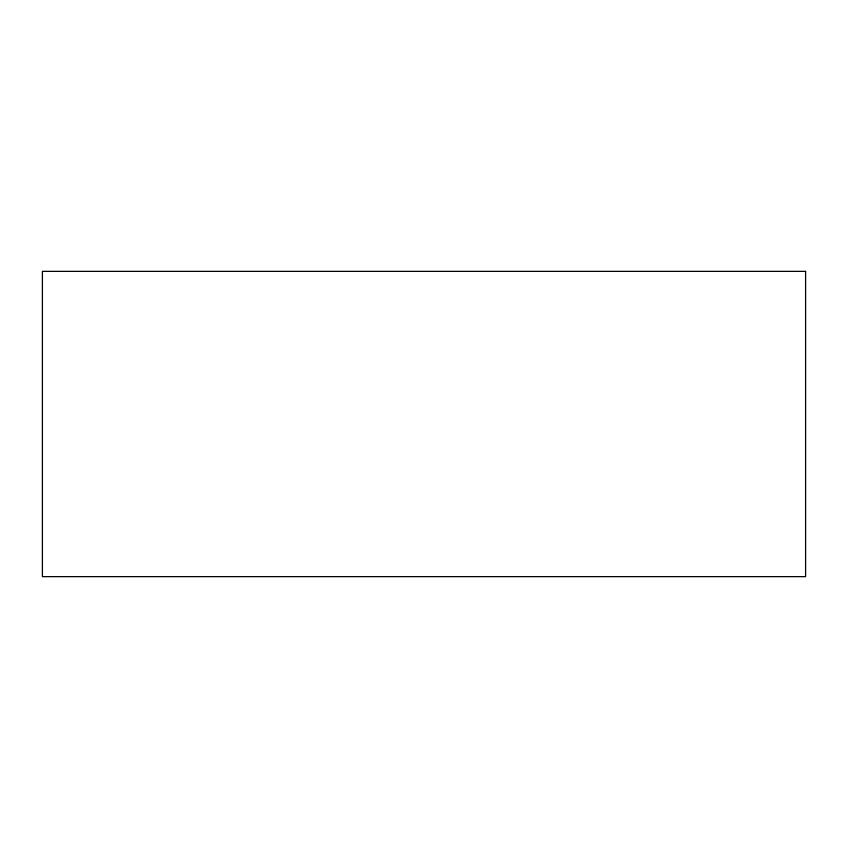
<?xml version="1.0" encoding="UTF-8"?>
<svg xmlns="http://www.w3.org/2000/svg" width="848" height="848" viewBox="0 0 848 848"><rect width="100%" height="100%" fill="white"/><g stroke="black" fill="none" stroke-linecap="round" stroke-linejoin="round"><path stroke-width="1.27" d="M805.6 271.36L42.4 271.36L42.4 576.64L805.6 576.64L805.6 271.36"/></g></svg>
